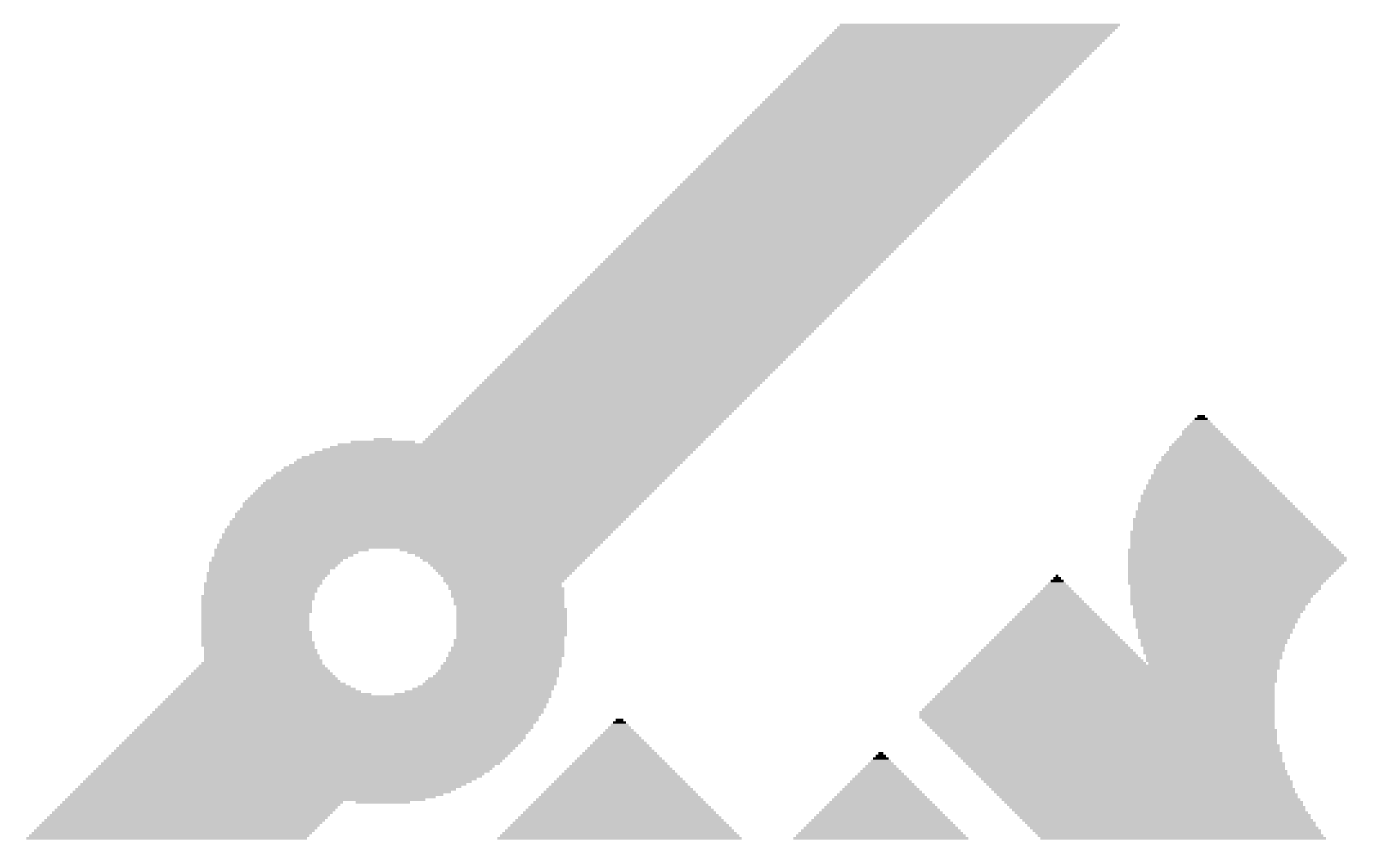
# Model space of a CAD drawing. Extents: x -3.4 to 68.6, y -0.2 to 53.3.
# Drawn here: x 31.7 to 42.55, y 32.01 to 38.7 of the extents above; entities that cross this region are included whole.
import ezdxf

# ---------------------------------------------------------------- set-up
doc = ezdxf.new("R2010")
doc.units = 0
doc.layers.add('200', color=4, linetype='CONTINUOUS')

# ---------------------------------------------------------------- blocks, each defined once
blk = doc.blocks.new('RECT')
blk.add_solid([(-0.5, -0.5), (0.5, -0.5), (-0.5, 0.5), (0.5, 0.5)])

msp = doc.modelspace()

# ---------------------------------------------------------------- block references
at = {"layer": '200', "yscale": 0.0212}
for p, xscale in [((39.4743, 38.6488), 2.3071), ((39.4954, 38.67), 2.3071), ((39.5166, 38.6911), 2.3071), ((39.5378, 38.7123), 2.3071), ((39.3684, 38.543), 2.3071), ((39.3896, 38.5641), 2.3071), ((39.4108, 38.5853), 2.3071), ((39.4319, 38.6065), 2.3071), ((39.4531, 38.6276), 2.3071), ((39.2626, 38.4371), 2.3071), ((39.2838, 38.4583), 2.3071), ((39.3049, 38.4795), 2.3071), ((39.3261, 38.5006), 2.3071), ((39.3473, 38.5218), 2.3071), ((39.1568, 38.3313), 2.3071), ((39.1779, 38.3525), 2.3071), ((39.1991, 38.3736), 2.3071), ((39.2203, 38.3948), 2.3071), ((39.2414, 38.416), 2.3071), ((39.0509, 38.2255), 2.3071), ((39.0721, 38.2466), 2.3071), ((39.0933, 38.2678), 2.3071), ((39.1144, 38.289), 2.3071), ((39.1356, 38.3101), 2.3071), ((38.9451, 38.1196), 2.3071), ((38.9663, 38.1408), 2.3071), ((38.9874, 38.162), 2.3071), ((39.0086, 38.1831), 2.3071), ((39.0298, 38.2043), 2.3071), ((38.8181, 37.9926), 2.3071), ((38.8393, 38.0138), 2.3071), ((38.8604, 38.035), 2.3071), ((38.8816, 38.0561), 2.3071), ((38.9028, 38.0773), 2.3071), ((38.9239, 38.0985), 2.3071), ((38.7123, 37.8868), 2.3071), ((38.7335, 37.908), 2.3071), ((38.7546, 37.9291), 2.3071), ((38.7758, 37.9503), 2.3071), ((38.7969, 37.9715), 2.3071), ((38.6065, 37.781), 2.3071), ((38.6276, 37.8022), 2.3071), ((38.6488, 37.8233), 2.3071), ((38.67, 37.8445), 2.3071), ((38.6911, 37.8657), 2.3071), ((38.5006, 37.6752), 2.3071), ((38.5218, 37.6963), 2.3071), ((38.543, 37.7175), 2.3071), ((38.5641, 37.7387), 2.3071), ((38.5853, 37.7598), 2.3071), ((38.3948, 37.5693), 2.3071), ((38.416, 37.5905), 2.3071), ((38.4371, 37.6117), 2.3071), ((38.4583, 37.6328), 2.3071), ((38.4795, 37.654), 2.3071), ((38.289, 37.4635), 2.3071), ((38.3101, 37.4847), 2.3071), ((38.3313, 37.5058), 2.3071), ((38.3525, 37.527), 2.3071), ((38.3736, 37.5482), 2.3071), ((38.1831, 37.3577), 2.3071), ((38.2043, 37.3788), 2.3071), ((38.2255, 37.4), 2.3071), ((38.2466, 37.4212), 2.3071), ((38.2678, 37.4423), 2.3071), ((38.0773, 37.2518), 2.3071), ((38.0985, 37.273), 2.3071), ((38.1196, 37.2942), 2.3071), ((38.1408, 37.3153), 2.3071), ((38.162, 37.3365), 2.3071), ((37.9503, 37.1248), 2.3071), ((37.9715, 37.146), 2.3071), ((37.9926, 37.1672), 2.3071), ((38.0138, 37.1883), 2.3071), ((38.035, 37.2095), 2.3071), ((38.0561, 37.2307), 2.3071), ((37.8445, 37.019), 2.3071), ((37.8657, 37.0402), 2.3071), ((37.8868, 37.0614), 2.3071), ((37.908, 37.0825), 2.3071), ((37.9291, 37.1037), 2.3071), ((37.7387, 36.9132), 2.3071), ((37.7598, 36.9344), 2.3071), ((37.781, 36.9555), 2.3071), ((37.8022, 36.9767), 2.3071), ((37.8233, 36.9979), 2.3071), ((37.6328, 36.8074), 2.3071), ((37.654, 36.8285), 2.3071), ((37.6752, 36.8497), 2.3071), ((37.6963, 36.8709), 2.3071), ((37.7175, 36.892), 2.3071), ((37.527, 36.7015), 2.3071), ((37.5482, 36.7227), 2.3071), ((37.5693, 36.7439), 2.3071), ((37.5905, 36.765), 2.3071), ((37.6117, 36.7862), 2.3071), ((37.4212, 36.5957), 2.3071), ((37.4423, 36.6169), 2.3071), ((37.4635, 36.638), 2.3071), ((37.4847, 36.6592), 2.3071), ((37.5058, 36.6804), 2.3071), ((37.3153, 36.4899), 2.3071), ((37.3365, 36.511), 2.3071), ((37.3577, 36.5322), 2.3071), ((37.3788, 36.5534), 2.3071), ((37.4, 36.5745), 2.3071), ((37.2095, 36.384), 2.3071), ((37.2307, 36.4052), 2.3071), ((37.2518, 36.4264), 2.3071), ((37.273, 36.4475), 2.3071), ((37.2942, 36.4687), 2.3071), ((37.0825, 36.257), 2.3071), ((37.1037, 36.2782), 2.3071), ((37.1249, 36.2994), 2.3071), ((37.146, 36.3205), 2.3071), ((37.1672, 36.3417), 2.3071), ((37.1883, 36.3629), 2.3071), ((36.9767, 36.1512), 2.3071), ((36.9979, 36.1724), 2.3071), ((37.019, 36.1936), 2.3071), ((37.0402, 36.2147), 2.3071), ((37.0614, 36.2359), 2.3071), ((36.8709, 36.0454), 2.3071), ((36.892, 36.0666), 2.3071), ((36.9132, 36.0877), 2.3071), ((36.9344, 36.1089), 2.3071), ((36.9555, 36.1301), 2.3071), ((36.765, 35.9396), 2.3071), ((36.7862, 35.9607), 2.3071), ((36.8074, 35.9819), 2.3071), ((36.8285, 36.0031), 2.3071), ((36.8497, 36.0242), 2.3071), ((36.6592, 35.8337), 2.3071), ((36.6804, 35.8549), 2.3071), ((36.7015, 35.8761), 2.3071), ((36.7227, 35.8972), 2.3071), ((36.7439, 35.9184), 2.3071), ((36.5534, 35.7279), 2.3071), ((36.5745, 35.7491), 2.3071), ((36.5957, 35.7702), 2.3071), ((36.6169, 35.7914), 2.3071), ((36.638, 35.8126), 2.3071), ((36.4475, 35.6221), 2.3071), ((36.4687, 35.6432), 2.3071), ((36.4899, 35.6644), 2.3071), ((36.511, 35.6856), 2.3071), ((36.5322, 35.7067), 2.3071), ((36.3205, 35.4951), 2.3071), ((36.3417, 35.5162), 2.3071), ((36.3629, 35.5374), 2.3071), ((36.384, 35.5586), 2.3071), ((36.4052, 35.5797), 2.3071), ((36.4264, 35.6009), 2.3071), ((41.358, 35.4951), 0.0635), ((36.2147, 35.3893), 2.3071), ((36.2359, 35.4104), 2.3071), ((36.257, 35.4316), 2.3071), ((36.2782, 35.4527), 2.3071), ((36.2994, 35.4739), 2.3071), ((41.358, 35.3893), 0.2752), ((41.358, 35.4104), 0.2328), ((41.358, 35.4316), 0.1905), ((41.358, 35.4527), 0.1482), ((41.358, 35.4739), 0.1058), ((34.6273, 35.2834), 0.5291), ((34.6273, 35.3046), 0.1482), ((36.1089, 35.2834), 2.3071), ((36.1301, 35.3046), 2.3071), ((36.1512, 35.3258), 2.3071), ((36.1724, 35.3469), 2.3071), ((36.1936, 35.3681), 2.3071), ((41.3686, 35.2834), 0.4657), ((41.3686, 35.3046), 0.4233), ((41.3686, 35.3258), 0.381), ((41.358, 35.3681), 0.3175), ((41.3686, 35.3469), 0.3387), ((35.5903, 35.1776), 3.1325), ((35.6221, 35.1988), 3.1114), ((35.6644, 35.2199), 3.069), ((35.7067, 35.2411), 3.0267), ((35.7491, 35.2623), 2.9844), ((41.3792, 35.1776), 0.6561), ((41.3792, 35.1988), 0.6138), ((41.3792, 35.2199), 0.5715), ((41.3686, 35.2411), 0.5503), ((41.3686, 35.2623), 0.508), ((35.4316, 35.0718), 3.2384), ((35.4633, 35.0929), 3.2172), ((35.4951, 35.1141), 3.196), ((35.5162, 35.1353), 3.196), ((35.548, 35.1564), 3.1749), ((41.4003, 35.0718), 0.8255), ((41.3898, 35.0929), 0.8043), ((41.3898, 35.1141), 0.762), ((41.3792, 35.1564), 0.6985), ((41.3898, 35.1353), 0.7196), ((35.3046, 34.9659), 3.2807), ((35.3363, 34.9871), 3.2595), ((35.3575, 35.0083), 3.2595), ((35.3787, 35.0294), 3.2595), ((35.4104, 35.0506), 3.2384), ((41.4215, 34.9659), 0.9948), ((41.4109, 35.0083), 0.9313), ((41.4215, 34.9871), 0.9525), ((41.4003, 35.0506), 0.8678), ((41.4109, 35.0294), 0.889), ((35.1988, 34.8601), 3.2807), ((35.2199, 34.8813), 3.2807), ((35.2411, 34.9024), 3.2807), ((35.2623, 34.9236), 3.2807), ((35.2834, 34.9448), 3.2807), ((41.4427, 34.8813), 1.1218), ((41.4533, 34.8601), 1.143), ((41.4321, 34.9236), 1.0583), ((41.4427, 34.9024), 1.0795), ((41.4321, 34.9448), 1.016), ((35.1035, 34.7543), 3.2595), ((35.1141, 34.7754), 3.2807), ((35.1353, 34.7966), 3.2807), ((35.1564, 34.8178), 3.2807), ((35.1776, 34.8389), 3.2807), ((41.4744, 34.7754), 1.27), ((41.485, 34.7543), 1.2911), ((41.4638, 34.8178), 1.2065), ((41.4533, 34.8389), 1.1853), ((41.4744, 34.7966), 1.2276), ((34.9871, 34.6273), 3.2384), ((35.0083, 34.6484), 3.2384), ((35.04, 34.6908), 3.2595), ((35.0294, 34.6696), 3.2384), ((35.0612, 34.7119), 3.2595), ((35.0823, 34.7331), 3.2595), ((41.5273, 34.6273), 1.4604), ((41.5168, 34.6484), 1.4393), ((41.4956, 34.7119), 1.3546), ((41.5062, 34.6908), 1.3758), ((41.5168, 34.6696), 1.3969), ((41.4956, 34.7331), 1.3123), ((34.9024, 34.5215), 3.196), ((34.9342, 34.5638), 3.2172), ((34.9236, 34.5426), 3.196), ((34.9554, 34.5849), 3.2172), ((34.9765, 34.6061), 3.2172), ((41.5591, 34.5426), 1.5663), ((41.5697, 34.5215), 1.5874), ((41.5379, 34.6061), 1.4816), ((41.5485, 34.5849), 1.5028), ((41.5591, 34.5638), 1.5239), ((34.8389, 34.4368), 3.1537), ((34.8284, 34.4156), 3.1325), ((34.8707, 34.4791), 3.1749), ((34.8601, 34.458), 3.1537), ((34.8919, 34.5003), 3.1749), ((41.5908, 34.4791), 1.6298), ((41.6014, 34.458), 1.6509), ((41.5803, 34.5003), 1.6086), ((41.612, 34.4368), 1.6721), ((41.6226, 34.4156), 1.6933), ((33.7807, 34.331), 1.1218), ((33.7595, 34.3098), 1.0795), ((33.8759, 34.3945), 1.27), ((33.8336, 34.3733), 1.1853), ((33.8124, 34.3521), 1.143), ((35.5692, 34.3945), 1.6086), ((35.5903, 34.3733), 1.5239), ((35.6115, 34.3521), 1.4393), ((35.6221, 34.331), 1.3758), ((35.6221, 34.3098), 1.3334), ((41.6226, 34.3945), 1.7356), ((41.6332, 34.3733), 1.7568), ((41.6438, 34.3521), 1.7779), ((41.6543, 34.331), 1.7991), ((41.6543, 34.3098), 1.7991), ((33.6854, 34.204), 1.016), ((33.7277, 34.2675), 1.0583), ((33.7383, 34.2886), 1.0795), ((33.696, 34.2251), 0.9948), ((33.7172, 34.2463), 1.0371), ((35.6327, 34.2886), 1.27), ((35.6327, 34.2675), 1.2276), ((35.6327, 34.2463), 1.1853), ((35.6327, 34.2251), 1.143), ((35.6327, 34.204), 1.1006), ((41.6438, 34.2886), 1.7779), ((41.6332, 34.2675), 1.7568), ((41.6226, 34.2463), 1.7356), ((41.612, 34.2251), 1.7144), ((41.6014, 34.204), 1.6933), ((33.6325, 34.0981), 0.9525), ((33.6431, 34.1193), 0.9736), ((33.6748, 34.1828), 0.9948), ((33.6642, 34.1616), 0.9736), ((33.6537, 34.1405), 0.9525), ((35.6327, 34.1828), 1.0583), ((35.6327, 34.1616), 1.016), ((35.6221, 34.1405), 0.9948), ((35.6221, 34.1193), 0.9525), ((35.6327, 34.0981), 0.9313), ((40.1727, 34.0981), 0.1905), ((40.1727, 34.1193), 0.1482), ((40.1727, 34.1405), 0.1058), ((40.1727, 34.1616), 0.0635), ((40.1727, 34.1828), 0.0212), ((41.5908, 34.1828), 1.6721), ((41.5697, 34.1405), 1.6298), ((41.5591, 34.1193), 1.6086), ((41.5803, 34.1616), 1.6509), ((41.5591, 34.0981), 1.5663), ((33.6007, 34.0135), 0.9313), ((33.6007, 33.9923), 0.9313), ((33.6219, 34.077), 0.9313), ((33.6219, 34.0558), 0.9313), ((33.6113, 34.0346), 0.9101), ((35.6432, 34.077), 0.9525), ((35.6538, 34.0558), 0.9313), ((35.6538, 34.0346), 0.9313), ((35.6538, 34.0135), 0.9313), ((35.6644, 33.9923), 0.9101), ((40.1727, 33.9923), 0.4022), ((40.1727, 34.0135), 0.3598), ((40.1727, 34.0346), 0.3175), ((40.1727, 34.0558), 0.2752), ((40.1727, 34.077), 0.2328), ((41.5485, 34.0558), 1.5451), ((41.5273, 34.0135), 1.5028), ((41.5591, 34.077), 1.5663), ((41.5379, 34.0346), 1.5239), ((41.5168, 33.9923), 1.4816), ((33.5902, 33.9711), 0.9101), ((33.5902, 33.95), 0.9101), ((33.5902, 33.9288), 0.9101), ((33.5902, 33.9076), 0.9101), ((33.5902, 33.8865), 0.9101), ((35.6644, 33.9711), 0.9101), ((35.6644, 33.95), 0.9101), ((35.675, 33.9288), 0.889), ((35.6856, 33.9076), 0.9101), ((35.6856, 33.8865), 0.9101), ((40.1727, 33.8865), 0.6138), ((40.1727, 33.9076), 0.5715), ((40.1727, 33.9288), 0.5291), ((40.1727, 33.95), 0.4868), ((40.1727, 33.9711), 0.4445), ((41.5168, 33.9711), 1.4816), ((41.5062, 33.95), 1.4604), ((41.5062, 33.9288), 1.4181), ((41.5062, 33.9076), 1.4181), ((41.4956, 33.8865), 1.3969), ((33.5796, 33.8653), 0.889), ((33.5796, 33.8441), 0.889), ((33.5796, 33.823), 0.889), ((33.5796, 33.8018), 0.889), ((33.5796, 33.7806), 0.889), ((33.5796, 33.7595), 0.889), ((35.6856, 33.8653), 0.9101), ((35.6856, 33.8441), 0.9101), ((35.6856, 33.823), 0.9101), ((35.6856, 33.8018), 0.9101), ((35.6856, 33.7806), 0.9101), ((35.6856, 33.7595), 0.9101), ((40.1727, 33.7595), 0.8678), ((40.1727, 33.7806), 0.8255), ((40.1727, 33.8018), 0.7831), ((40.1727, 33.823), 0.7408), ((40.1727, 33.8441), 0.6985), ((40.1727, 33.8653), 0.6561), ((41.485, 33.8653), 1.3758), ((41.485, 33.8441), 1.3758), ((41.485, 33.823), 1.3334), ((41.485, 33.8018), 1.3334), ((41.4744, 33.7806), 1.3123), ((41.4744, 33.7595), 1.3123), ((33.5796, 33.7383), 0.889), ((33.5902, 33.7172), 0.9101), ((33.5902, 33.696), 0.9101), ((33.5902, 33.6748), 0.9101), ((33.5902, 33.6537), 0.9101), ((35.6644, 33.6537), 0.9101), ((35.675, 33.6748), 0.889), ((35.6856, 33.7383), 0.9101), ((35.6856, 33.7172), 0.9101), ((35.6856, 33.696), 0.9101), ((40.1727, 33.6537), 1.0795), ((40.1727, 33.6748), 1.0371), ((40.1727, 33.696), 0.9948), ((40.1727, 33.7172), 0.9525), ((40.1727, 33.7383), 0.9101), ((41.4744, 33.7383), 1.27), ((41.4744, 33.7172), 1.27), ((41.4638, 33.696), 1.2488), ((41.4638, 33.6748), 1.2488), ((41.4638, 33.6537), 1.2065), ((33.6007, 33.6325), 0.9313), ((33.6007, 33.6113), 0.9313), ((33.6113, 33.5902), 0.9101), ((33.6219, 33.569), 0.9313), ((33.6219, 33.5478), 0.9313), ((35.6432, 33.5478), 0.9525), ((35.6538, 33.5902), 0.9313), ((35.6538, 33.569), 0.9313), ((35.6644, 33.6325), 0.9101), ((35.6644, 33.6113), 0.9101), ((40.1727, 33.5478), 1.2911), ((40.1727, 33.569), 1.2488), ((40.1727, 33.5902), 1.2065), ((40.1727, 33.6113), 1.1641), ((40.1727, 33.6325), 1.1218), ((41.4638, 33.6325), 1.2065), ((41.4533, 33.6113), 1.1853), ((41.4638, 33.5902), 1.1641), ((41.4638, 33.569), 1.1641), ((41.4533, 33.5478), 1.143), ((33.6325, 33.442), 1.0371), ((33.6325, 33.4632), 0.9948), ((33.6325, 33.5267), 0.9525), ((33.6325, 33.5055), 0.9525), ((33.6431, 33.4843), 0.9736), ((35.6009, 33.442), 0.9948), ((35.6115, 33.4632), 0.9736), ((35.6221, 33.5055), 0.9525), ((35.6221, 33.4843), 0.9525), ((35.6432, 33.5267), 0.9525), ((40.7125, 33.442), 2.5822), ((40.1727, 33.4632), 1.4604), ((40.1727, 33.4843), 1.4181), ((40.1727, 33.5055), 1.3758), ((40.1727, 33.5267), 1.3334), ((41.4638, 33.5267), 1.1218), ((41.4638, 33.5055), 1.1218), ((41.4533, 33.4843), 1.1006), ((41.4638, 33.4632), 1.0795), ((33.6325, 33.3362), 1.2488), ((33.6325, 33.3573), 1.2065), ((33.6325, 33.3785), 1.1641), ((33.6325, 33.3997), 1.1218), ((33.6325, 33.4208), 1.0795), ((35.5268, 33.3362), 1.0583), ((35.5586, 33.3573), 1.0371), ((35.5692, 33.3785), 1.016), ((35.5797, 33.3997), 0.9948), ((35.5903, 33.4208), 0.9736), ((40.649, 33.3362), 2.6669), ((40.6595, 33.3573), 2.6457), ((40.6701, 33.3785), 2.6246), ((40.6807, 33.3997), 2.6034), ((40.7019, 33.4208), 2.6034), ((33.6748, 33.2303), 1.5451), ((33.6642, 33.2515), 1.4816), ((33.6537, 33.2727), 1.4181), ((33.6431, 33.2938), 1.3546), ((33.6325, 33.315), 1.2911), ((35.4104, 33.2303), 1.2065), ((35.4528, 33.2515), 1.1641), ((35.4739, 33.2727), 1.1218), ((35.5057, 33.2938), 1.1006), ((35.5162, 33.315), 1.0795), ((40.5855, 33.2303), 2.7516), ((40.596, 33.2515), 2.7304), ((40.6066, 33.2727), 2.7092), ((40.6172, 33.2938), 2.6881), ((40.6384, 33.315), 2.6881), ((34.3839, 33.1245), 3.1749), ((34.405, 33.1457), 3.1749), ((34.4156, 33.1668), 3.1537), ((34.4368, 33.188), 3.1537), ((33.7066, 33.2092), 1.6509), ((35.3681, 33.2092), 1.2911), ((40.5325, 33.1245), 2.8574), ((40.5431, 33.1457), 2.8362), ((40.5537, 33.1668), 2.8151), ((40.5643, 33.188), 2.7939), ((40.5749, 33.2092), 2.7727), ((34.2992, 33.0187), 3.2172), ((34.3204, 33.0398), 3.2172), ((34.3415, 33.061), 3.2172), ((34.3521, 33.0822), 3.196), ((34.3733, 33.1033), 3.196), ((40.5008, 33.061), 2.9209), ((40.5008, 33.0398), 2.9209), ((40.5008, 33.0187), 2.9209), ((40.5114, 33.0822), 2.8997), ((40.522, 33.1033), 2.8786), ((34.1934, 32.8917), 3.2595), ((34.2145, 32.9128), 3.2595), ((34.2357, 32.934), 3.2595), ((34.2463, 32.9552), 3.2384), ((34.2675, 32.9763), 3.2384), ((34.2886, 32.9975), 3.2384), ((36.5745, 32.8917), 0.2752), ((36.5745, 32.9128), 0.2328), ((36.5745, 32.934), 0.1905), ((36.5745, 32.9552), 0.1482), ((36.5745, 32.9763), 0.1058), ((36.5745, 32.9975), 0.0635), ((40.5114, 32.9975), 2.8997), ((40.522, 32.9763), 2.8786), ((40.5325, 32.9552), 2.8574), ((40.5431, 32.934), 2.8362), ((40.5643, 32.9128), 2.8362), ((40.5749, 32.8917), 2.8151), ((34.0981, 32.7859), 3.2807), ((34.1193, 32.807), 3.2807), ((34.1405, 32.8282), 3.2807), ((34.1616, 32.8494), 3.2807), ((34.1722, 32.8705), 3.2595), ((36.5745, 32.7859), 0.4868), ((36.5745, 32.807), 0.4445), ((36.5745, 32.8282), 0.4022), ((36.5745, 32.8494), 0.3598), ((36.5745, 32.8705), 0.3175), ((40.5855, 32.8705), 2.7939), ((40.596, 32.8494), 2.7727), ((40.6066, 32.8282), 2.7516), ((40.6172, 32.807), 2.7304), ((40.6384, 32.7859), 2.7304), ((33.9923, 32.68), 3.2807), ((34.0135, 32.7012), 3.2807), ((34.0346, 32.7224), 3.2807), ((34.0558, 32.7435), 3.2807), ((34.077, 32.7647), 3.2807), ((36.5745, 32.68), 0.6985), ((36.5745, 32.7012), 0.6561), ((36.5745, 32.7224), 0.6138), ((36.5745, 32.7435), 0.5715), ((36.5745, 32.7647), 0.5291), ((38.7229, 32.68), 0.127), ((38.7229, 32.7012), 0.0847), ((38.7229, 32.7224), 0.0423), ((40.649, 32.7647), 2.7092), ((40.6595, 32.7435), 2.6881), ((40.6807, 32.7224), 2.6881), ((40.6913, 32.7012), 2.6669), ((40.7019, 32.68), 2.6457), ((33.8759, 32.5742), 3.2595), ((33.8971, 32.5954), 3.2595), ((33.9182, 32.6165), 3.2595), ((33.95, 32.6377), 3.2807), ((33.9711, 32.6589), 3.2807), ((36.5745, 32.5742), 0.9101), ((36.5745, 32.5954), 0.8678), ((36.5745, 32.6165), 0.8255), ((36.5745, 32.6377), 0.7831), ((36.5745, 32.6589), 0.7408), ((38.7229, 32.5742), 0.3387), ((38.7229, 32.5954), 0.2963), ((38.7229, 32.6165), 0.254), ((38.7229, 32.6377), 0.2117), ((38.7229, 32.6589), 0.1693), ((40.7125, 32.6589), 2.6246), ((40.7336, 32.6377), 2.6246), ((40.7442, 32.6165), 2.6034), ((40.7548, 32.5954), 2.5822), ((40.776, 32.5742), 2.5822), ((33.7277, 32.4684), 3.1749), ((33.7595, 32.4895), 3.196), ((33.7912, 32.5107), 3.2172), ((33.823, 32.5319), 3.2384), ((33.8441, 32.553), 3.2384), ((36.5745, 32.4684), 1.1218), ((36.5745, 32.4895), 1.0795), ((36.5745, 32.5107), 1.0371), ((36.5745, 32.5319), 0.9948), ((36.5745, 32.553), 0.9525), ((38.7229, 32.4684), 0.5503), ((38.7229, 32.4895), 0.508), ((38.7229, 32.5107), 0.4657), ((38.7229, 32.5319), 0.4233), ((38.7229, 32.553), 0.381), ((40.7865, 32.553), 2.5611), ((40.8077, 32.5319), 2.5611), ((40.8183, 32.5107), 2.5399), ((40.8394, 32.4895), 2.5399), ((40.85, 32.4684), 2.5187), ((33.5478, 32.3625), 3.0267), ((33.5902, 32.3837), 3.069), ((33.6325, 32.4049), 3.1114), ((33.6642, 32.426), 3.1325), ((33.696, 32.4472), 3.1537), ((36.5745, 32.3625), 1.3335), ((36.5745, 32.3837), 1.2911), ((36.5745, 32.4049), 1.2488), ((36.5745, 32.426), 1.2065), ((36.5745, 32.4472), 1.1641), ((38.7229, 32.3625), 0.762), ((38.7229, 32.3837), 0.7196), ((38.7229, 32.4049), 0.6773), ((38.7229, 32.426), 0.635), ((38.7229, 32.4472), 0.5926), ((40.8606, 32.4472), 2.4976), ((40.8818, 32.426), 2.4976), ((40.8924, 32.4049), 2.4764), ((40.9135, 32.3837), 2.4764), ((40.9241, 32.3625), 2.4552), ((33.0822, 32.2567), 2.3071), ((33.1033, 32.2779), 2.3071), ((33.1245, 32.299), 2.3071), ((33.1457, 32.3202), 2.3071), ((33.4949, 32.3414), 2.9632), ((34.6273, 32.3202), 0.4445), ((36.5745, 32.2567), 1.5451), ((36.5745, 32.2779), 1.5028), ((36.5745, 32.299), 1.4604), ((36.5745, 32.3202), 1.4181), ((36.5745, 32.3414), 1.3758), ((38.7229, 32.2567), 0.9736), ((38.7229, 32.2779), 0.9313), ((38.7229, 32.299), 0.889), ((38.7229, 32.3202), 0.8466), ((38.7229, 32.3414), 0.8043), ((40.9453, 32.3414), 2.4552), ((40.9664, 32.3202), 2.4552), ((40.977, 32.299), 2.4341), ((40.9982, 32.2779), 2.4341), ((41.0088, 32.2567), 2.4129), ((32.9552, 32.1297), 2.3071), ((32.9763, 32.1509), 2.3071), ((32.9975, 32.172), 2.3071), ((33.0187, 32.1932), 2.3071), ((33.0398, 32.2144), 2.3071), ((33.061, 32.2355), 2.3071), ((36.5745, 32.1297), 1.7991), ((36.5745, 32.1509), 1.7568), ((36.5745, 32.172), 1.7144), ((36.5745, 32.1932), 1.6721), ((36.5745, 32.2144), 1.6298), ((36.5745, 32.2355), 1.5874), ((38.7229, 32.1297), 1.2276), ((38.7229, 32.1509), 1.1853), ((38.7229, 32.172), 1.143), ((38.7229, 32.1932), 1.1006), ((38.7229, 32.2144), 1.0583), ((38.7229, 32.2355), 1.016), ((41.0299, 32.2355), 2.4129), ((41.0511, 32.2144), 2.4129), ((41.0617, 32.1932), 2.3917), ((41.0829, 32.172), 2.3917), ((41.104, 32.1509), 2.3917), ((41.1146, 32.1297), 2.3706), ((32.8494, 32.0239), 2.3071), ((32.8705, 32.0451), 2.3071), ((32.8917, 32.0662), 2.3071), ((32.9128, 32.0874), 2.3071), ((32.934, 32.1085), 2.3071), ((36.5745, 32.0239), 2.0108), ((36.5745, 32.0451), 1.9684), ((36.5745, 32.0662), 1.9261), ((36.5745, 32.0874), 1.8838), ((36.5745, 32.1085), 1.8414), ((38.7229, 32.0239), 1.4393), ((38.7229, 32.0451), 1.3969), ((38.7229, 32.0662), 1.3546), ((38.7229, 32.0874), 1.3123), ((38.7229, 32.1085), 1.2699), ((41.1358, 32.1085), 2.3706), ((41.1569, 32.0874), 2.3706), ((41.1675, 32.0662), 2.3494), ((41.1887, 32.0451), 2.3494), ((41.2099, 32.0239), 2.3494)]:
    msp.add_blockref('RECT', p, dxfattribs=dict(at, xscale=xscale))

doc.saveas('drawing.dxf')
